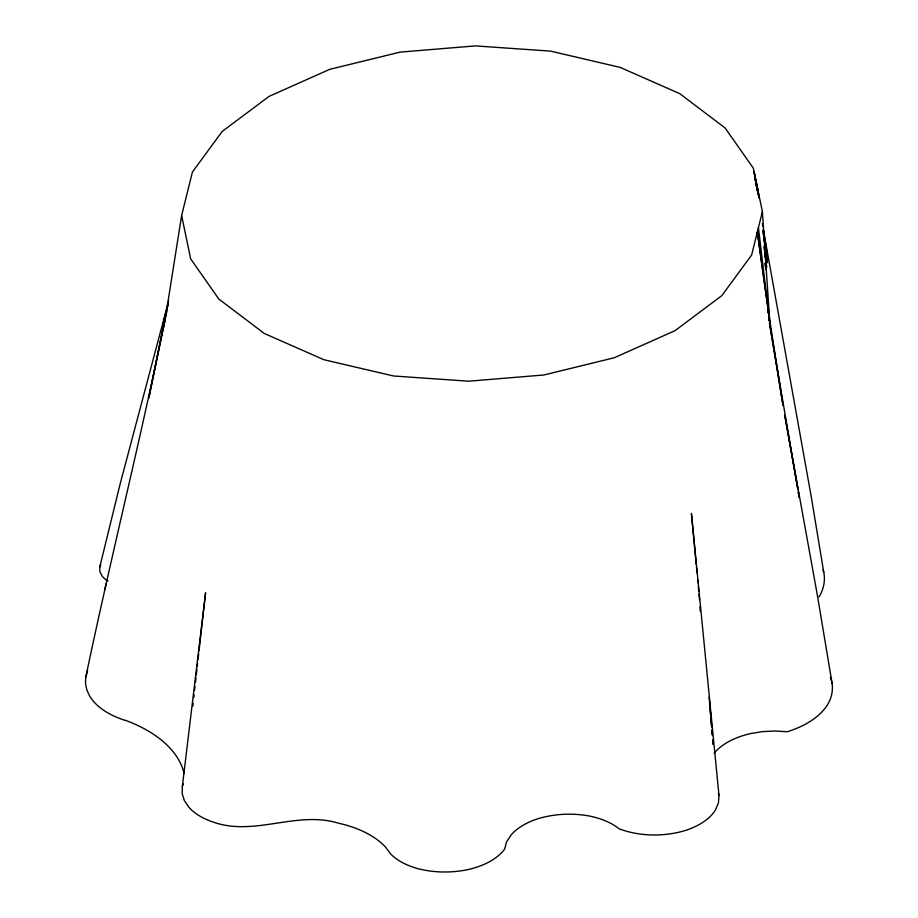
<?xml version="1.0" encoding="UTF-8"?>
<svg xmlns="http://www.w3.org/2000/svg" width="918" height="918" viewBox="0 0 918 918"><rect width="100%" height="100%" fill="white"/><g stroke="black" fill="none" stroke-linecap="round" stroke-linejoin="round"><path stroke-width="1.38" d="M199.011 650.873L205.586 592.787L182.372 786.198L182.143 793.462L184.357 800.576L188.901 807.278A62.642 36.169 0 0 0 214.548 822.539C255.525 836.195 297.134 810.491 338.512 823.205A88.977 51.374 0 0 1 385.56 847.165L390.598 853.924A61.449 35.469 0 0 0 418.115 868.703C434.455 872.857 451.656 873.029 468.134 869.564A65.66 37.902 0 0 0 504.544 849.219M770.087 326.9L762.388 211.599L753.368 168.269L725.174 128.038L679.733 93.625L620.132 67.381L550.433 51.11L475.386 45.9L400.122 52.119L329.746 69.332L269.077 96.379L222.225 131.412L192.401 172.045L181.626 215.501L167.214 306.566L148.831 398.033L166.755 311.122C142.072 433.686 111.342 554.92 85.753 677.289L85.535 683.784L86.923 690.21L89.884 696.441A76.171 43.972 0 0 0 125.227 720.389M696.211 564.398L691.426 513.472L718.989 795.516L718.438 802.975L715.283 810.25A65.385 37.753 0 0 1 680.686 831.8C660.444 836.711 638.733 836.126 619.134 828.816A61.116 35.286 0 0 0 588.564 815.884C571.834 812.946 554.506 813.784 538.223 818.649A65.281 37.695 0 0 0 511.292 834.76L506.633 841.806L504.544 849.219M192.883 705.965L193.182 703.154M193.79 697.531L194.088 694.719M194.547 690.508L194.995 686.285M195.477 682.04L195.959 677.794M196.28 674.96L196.922 669.291M197.244 666.457L197.565 663.622M198.047 659.376L198.69 653.708M104.882 589.425L106.19 583.378M164.758 321.495L163.152 328.472L163.794 325.718M107.945 580.979A28.917 16.696 0 0 1 101.932 575.827L99.844 571.512L99.775 567.003L120.143 483.935L168.625 301.07M168.327 302.997L162.83 325.259L168.396 303.273M762.388 211.599L751.612 255.055L721.789 295.676L674.948 330.709L614.268 357.756L543.892 374.98L468.628 381.2L393.581 375.99L323.893 359.718L264.292 333.475L218.84 299.061L190.646 258.83L181.626 215.501M85.753 677.289L87.577 670.851M182.372 786.198L183.267 783.823M99.775 567.003L100.75 564.811M819.074 596.884C823.526 589.563 825.534 580.727 823.756 572.258L811.191 496.351L763.271 229.282M822.964 569.814L823.756 572.258M830.365 677.381C834.703 687.88 831.8 699.986 824.8 708.616A86.453 49.916 0 0 1 787.277 731.738L774.815 730.992L762.284 731.646L750.155 733.677A67.06 38.717 0 0 0 714.089 753.368M718.301 793.083L718.989 795.516M797.799 489.076L784.764 415.234L817.548 596.252L832.144 683.658M797.811 488.996L769.502 323.09L782.997 405.343L769.502 318.535L757.327 232.013L768.722 314.185L758.429 227.572M756.317 185.688L754.068 171.62L755.617 181.431M762.376 223.659L762.824 226.471M763.351 230.464L767.104 254.275L763.363 230.2M756.524 186.297L754.768 174.971L755.617 180.605M756.042 183.428L756.466 186.251M763.283 231.37L767.333 258.165L763.363 231.336M757.293 190.405L755.629 179.113L757.224 190.439M763.248 232.931L767.459 262.674L763.363 232.988M758.107 194.834L756.547 183.52L757.396 190.611M768.722 314.185L768.182 309.687L768.584 313.933M764.224 247.309L766.61 267.149L764.166 245.932M765.153 263.248L765.738 268.928M758.394 192.401L758.934 198.07M765.21 263.259L765.75 268.928M768.859 316.756L769.273 320.99L767.746 301.081L769.353 320.818M769.376 320.692L767.896 305.086L769.204 320.634M696.475 567.221L697.014 572.878M697.68 579.946L697.944 582.781M698.346 587.027L698.747 591.261M699.011 594.095L699.539 599.752M709.671 703.658L711.599 726.195M711.966 730.43L712.322 734.652M712.804 740.287L713.171 744.509M709.144 697.164L711.691 727.033M711.932 729.879L712.414 735.559M712.781 739.828L713.148 744.096M766.989 294.334L767.299 298.591M767.918 307.105L768.136 309.986M699.964 606.821L700.216 611.055M125.318 720.297A128.738 74.324 0 0 1 183.979 773.163M799.268 497.441L798.293 491.864L799.268 497.441M758.119 193.606L757.465 187.949L758.05 193.629"/></g></svg>
